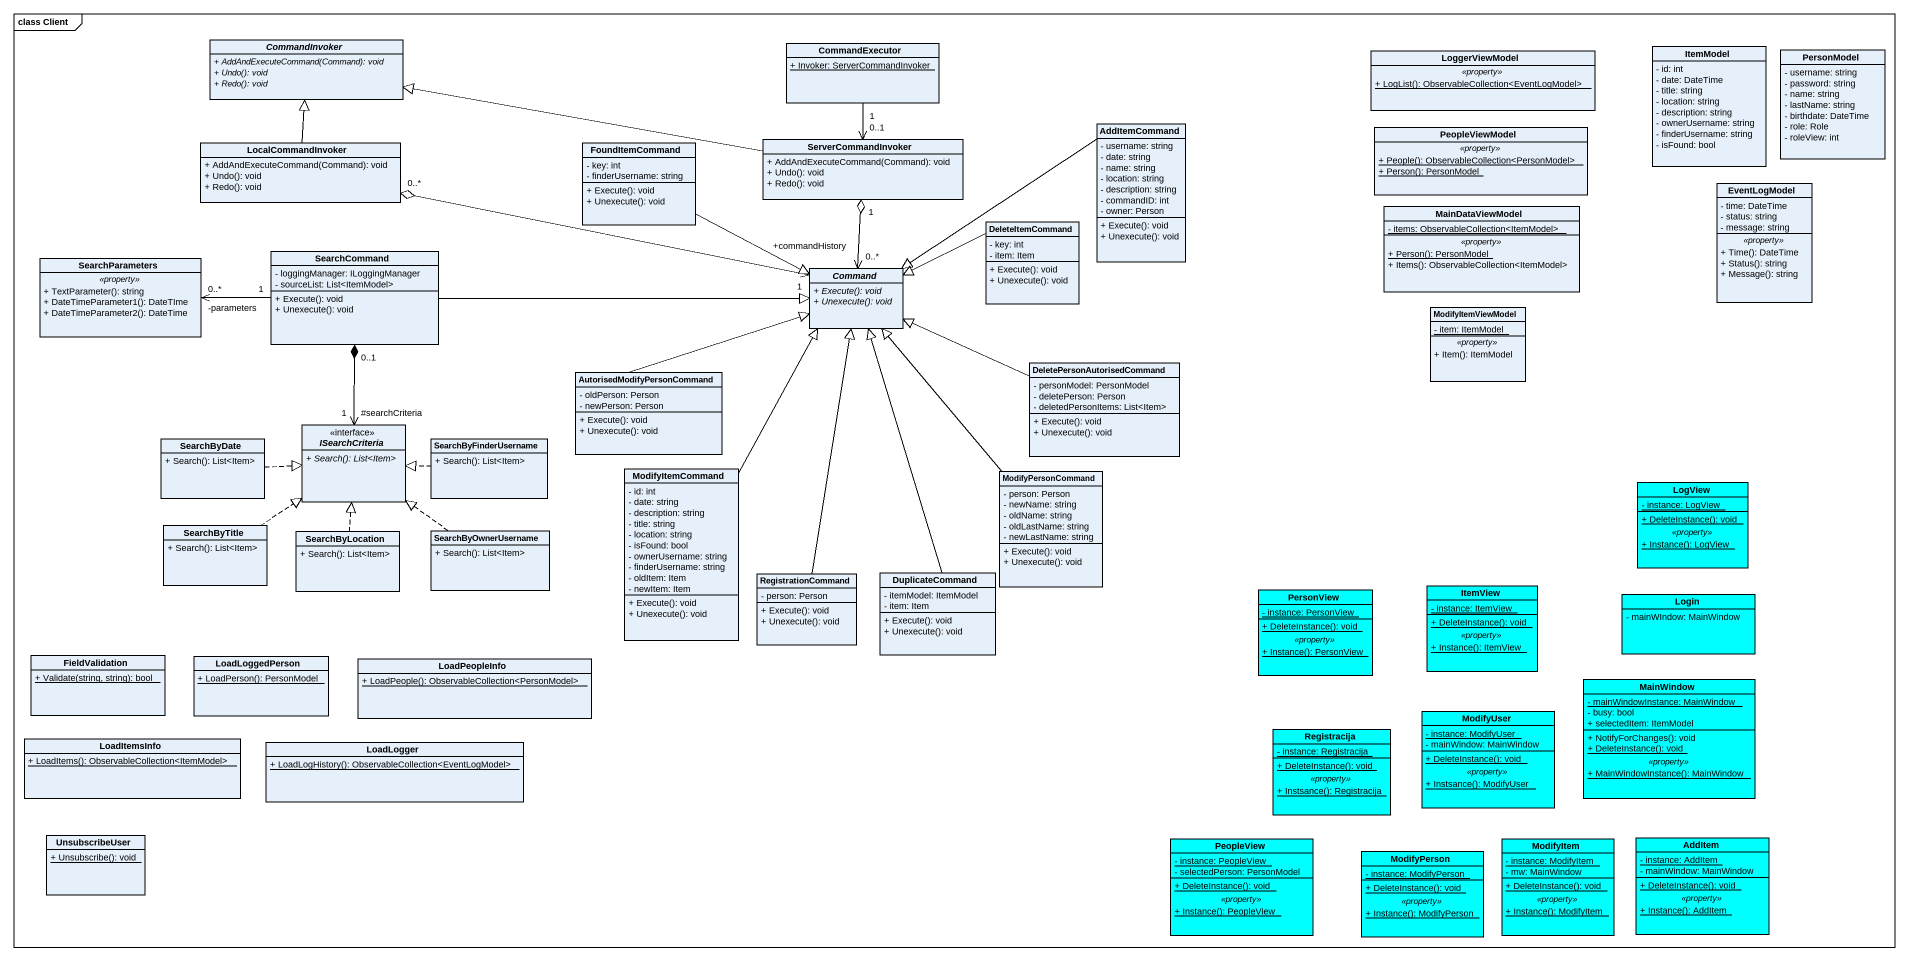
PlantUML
@startuml
mainframe class Client
hide circle
hide empty members
skinparam classAttributeIconSize 0
abstract class CommandInvoker {
  {abstract} + AddAndExecuteCommand(Command): void
  {abstract} + Undo(): void
  {abstract} + Redo(): void
}
class CommandExecutor {
  {static} + Invoker: ServerCommandInvoker
}
class ItemModel {
  - id: int
  - date: DateTime
  - title: string
  - location: string
  - description: string
  - ownerUsername: string
  - finderUsername: string
  - isFound: bool
}
class LoggerViewModel {
  .. <<property>> ..
  {static} + LogList(): ObservableCollection<EventLogModel>
}
class PersonModel {
  - username: string
  - password: string
  - name: string
  - lastName: string
  - birthdate: DateTime
  - role: Role
  - roleView: int
}
class AddItemCommand {
  - username: string
  - date: string
  - name: string
  - location: string
  - description: string
  - commandID: int
  - owner: Person
  + Execute(): void
  + Unexecute(): void
}
class LocalCommandInvoker {
  + AddAndExecuteCommand(Command): void
  + Undo(): void
  + Redo(): void
}
class FoundItemCommand {
  - key: int
  - finderUsername: string
  + Execute(): void
  + Unexecute(): void
}
class ServerCommandInvoker {
  + AddAndExecuteCommand(Command): void
  + Undo(): void
  + Redo(): void
}
class PeopleViewModel {
  .. <<property>> ..
  {static} + People(): ObservableCollection<PersonModel>
  {static} + Person(): PersonModel
}
class EventLogModel {
  - time: DateTime
  - status: string
  - message: string
  .. <<property>> ..
  + Time(): DateTime
  + Status(): string
  + Message(): string
}
class DeleteItemCommand {
  - key: int
  - item: Item
  + Execute(): void
  + Unexecute(): void
}
class MainDataViewModel {
  {static} - items: ObservableCollection<ItemModel>
  .. <<property>> ..
  {static} + Person(): PersonModel
  + Items(): ObservableCollection<ItemModel>
}
class SearchParameters {
  .. <<property>> ..
  + TextParameter(): string
  + DateTimeParameter1(): DateTIme
  + DateTimeParameter2(): DateTime
}
class SearchCommand {
  - loggingManager: ILoggingManager
  - sourceList: List<ItemModel>
  + Execute(): void
  + Unexecute(): void
}
abstract class Command {
  {abstract} + Execute(): void
  {abstract} + Unexecute(): void
}
class ModifyItemViewModel {
  {static} - item: ItemModel
  .. <<property>> ..
  + Item(): ItemModel
}
class AutorisedModifyPersonCommand {
  - oldPerson: Person
  - newPerson: Person
  + Execute(): void
  + Unexecute(): void
}
class DeletePersonAutorisedCommand {
  - personModel: PersonModel
  - deletePerson: Person
  - deletedPersonItems: List<Item>
  + Execute(): void
  + Unexecute(): void
}
interface ISearchCriteria {
  {abstract} + Search(): List<Item>
}
class SearchByDate {
  + Search(): List<Item>
}
class SearchByFinderUsername {
  + Search(): List<Item>
}
class ModifyItemCommand {
  - id: int
  - date: string
  - description: string
  - title: string
  - location: string
  - isFound: bool
  - ownerUsername: string
  - finderUsername: string
  - oldItem: Item
  - newItem: Item
  + Execute(): void
  + Unexecute(): void
}
class ModifyPersonCommand {
  - person: Person
  - newName: string
  - oldName: string
  - oldLastName: string
  - newLastName: string
  + Execute(): void
  + Unexecute(): void
}
class LogView #00FFFF {
  {static} - instance: LogView
  --
  {static} + DeleteInstance(): void
  .. <<property>> ..
  {static} + Instance(): LogView
}
class SearchByTitle {
  + Search(): List<Item>
}
class SearchByLocation {
  + Search(): List<Item>
}
class SearchByOwnerUsername {
  + Search(): List<Item>
}
class RegistrationCommand {
  - person: Person
  + Execute(): void
  + Unexecute(): void
}
class DuplicateCommand {
  - itemModel: ItemModel
  - item: Item
  + Execute(): void
  + Unexecute(): void
}
class ItemView #00FFFF {
  {static} - instance: ItemView
  --
  {static} + DeleteInstance(): void
  .. <<property>> ..
  {static} + Instance(): ItemView
}
class PersonView #00FFFF {
  {static} - instance: PersonView
  --
  {static} + DeleteInstance(): void
  .. <<property>> ..
  {static} + Instance(): PersonView
}
class Login #00FFFF {
  - mainWIndow: MainWindow
}
class FieldValidation {
  {static} + Validate(string, string): bool
}
class LoadLoggedPerson {
  {static} + LoadPerson(): PersonModel
}
class LoadPeopleInfo {
  {static} + LoadPeople(): ObservableCollection<PersonModel>
}
class MainWindow #00FFFF {
  {static} - mainWindowInstance: MainWindow
  - busy: bool
  + selectedItem: ItemModel
  --
  + NotifyForChanges(): void
  {static} + DeleteInstance(): void
  .. <<property>> ..
  {static} + MainWindowInstance(): MainWindow
}
class LoadItemsInfo {
  {static} + LoadItems(): ObservableCollection<ItemModel>
}
class LoadLogger {
  {static} + LoadLogHistory(): ObservableCollection<EventLogModel>
}
class Registracija #00FFFF {
  {static} - instance: Registracija
  --
  {static} + DeleteInstance(): void
  .. <<property>> ..
  {static} + Instsance(): Registracija
}
class ModifyUser #00FFFF {
  {static} - instance: ModifyUser
  - mainWindow: MainWindow
  --
  {static} + DeleteInstance(): void
  .. <<property>> ..
  {static} + Instsance(): ModifyUser
}
class UnsubscribeUser {
  {static} + Unsubscribe(): void
}
class PeopleView #00FFFF {
  {static} - instance: PeopleView
  - selectedPerson: PersonModel
  --
  {static} + DeleteInstance(): void
  .. <<property>> ..
  {static} + Instance(): PeopleView
}
class ModifyPerson #00FFFF {
  {static} - instance: ModifyPerson
  --
  {static} + DeleteInstance(): void
  .. <<property>> ..
  {static} + Instance(): ModifyPerson
}
class ModifyItem #00FFFF {
  {static} - instance: ModifyItem
  - mw: MainWindow
  --
  {static} + DeleteInstance(): void
  .. <<property>> ..
  {static} + Instance(): ModifyItem
}
class AddItem #00FFFF {
  {static} - instance: AddItem
  - mainWindow: MainWindow
  --
  {static} + DeleteInstance(): void
  .. <<property>> ..
  {static} + Instance(): AddItem
}
CommandExecutor "1" --> "0..1" ServerCommandInvoker
AddItemCommand -left-|> Command
LocalCommandInvoker -up-|> CommandInvoker
FoundItemCommand -right-|> Command
ServerCommandInvoker -left-|> CommandInvoker
DeleteItemCommand -left-|> Command
SearchCommand "1" -left-> "-parameters\n0..*" SearchParameters
SearchCommand -right-|> Command
Command "1" <-left-o "0..*" LocalCommandInvoker
Command "+commandHistory\n0..*" <-up-o "1" ServerCommandInvoker
AutorisedModifyPersonCommand -right-|> Command
DeletePersonAutorisedCommand -left-|> Command
ISearchCriteria "#searchCriteria\n1" <-up-* "0..1" SearchCommand
SearchByDate .right.|> ISearchCriteria
SearchByFinderUsername .left.|> ISearchCriteria
ModifyItemCommand -up-|> Command
ModifyPersonCommand -up-|> Command
SearchByTitle .up.|> ISearchCriteria
SearchByLocation .up.|> ISearchCriteria
SearchByOwnerUsername .up.|> ISearchCriteria
RegistrationCommand -up-|> Command
DuplicateCommand -up-|> Command
@enduml
